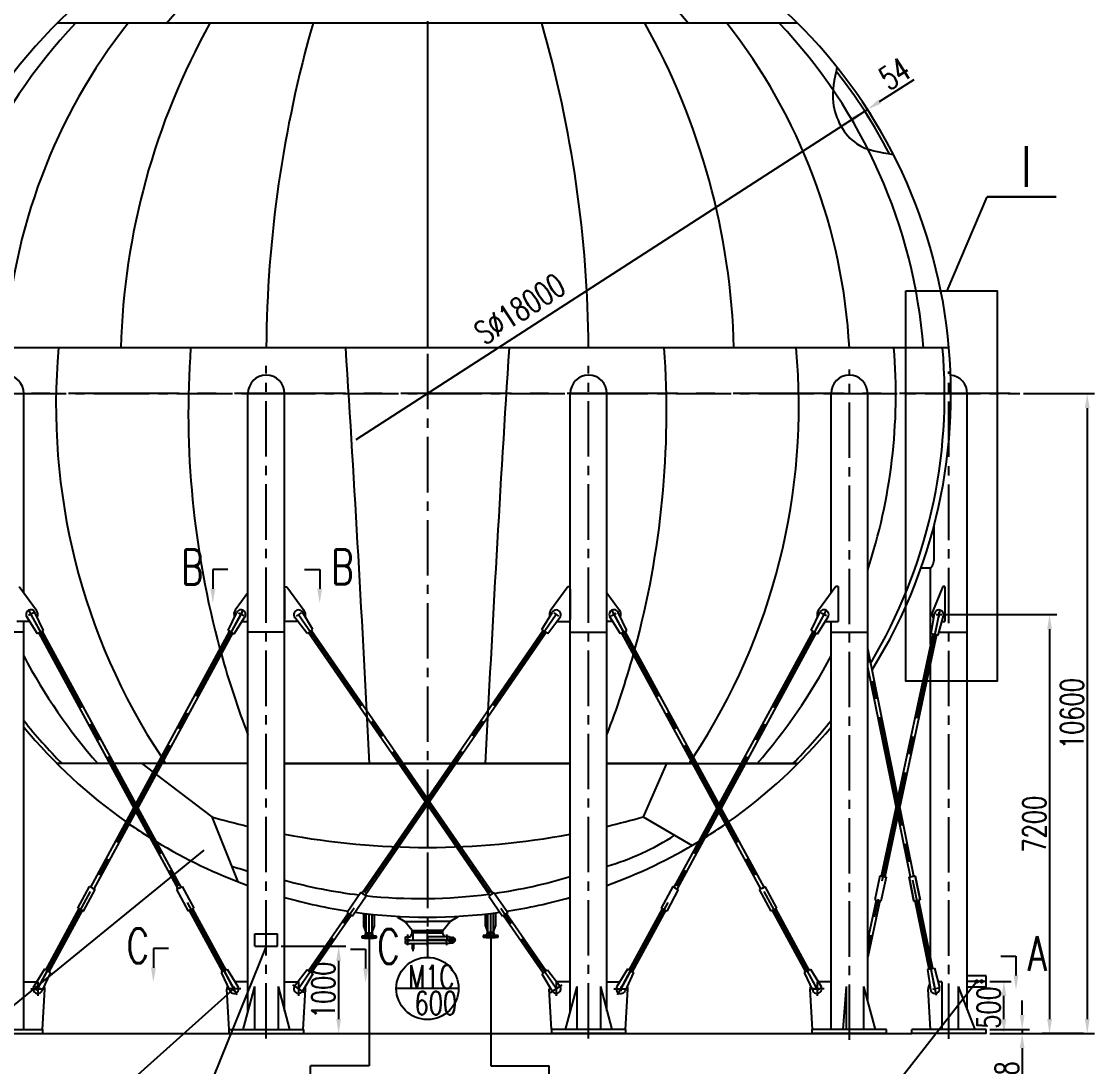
# Model space of a CAD drawing. Extents: x -26172 to 54233, y -464 to 48004.
# Drawn here: x 13413.1 to 13597.6, y 40145.3 to 40324.9 of the extents above; entities that cross this region are included whole.
import ezdxf

# ---------------------------------------------------------------- set-up
doc = ezdxf.new("R2010")
doc.units = 0
doc.linetypes.add('CENTER2', pattern=[28.575, 19.05, -3.175, 3.175, -3.175])
doc.linetypes.add('DASHED2', pattern=[9.525, 6.35, -3.175])
doc.layers.get('0').update_dxf_attribs({"linetype": 'CONTINUOUS'})
doc.layers.get('DEFPOINTS').update_dxf_attribs({"linetype": 'CONTINUOUS'})
for name, color, linetype in [('图层1', 7, 'CONTINUOUS'), ('图层2', 1, 'CONTINUOUS'), ('图层3', 2, 'CENTER2'), ('图层4', 30, 'DASHED2')]:
    doc.layers.add(name, color=color, linetype=linetype)
doc.styles.add('文字', font='txt.shx', dxfattribs={"width": 0.71, "bigfont": 'hzfs.shx'})
doc.dimstyles.get("Standard").update_dxf_attribs({"dimtxt": 0.18, "dimasz": 0.18, "dimexe": 0.18, "dimexo": 0.0625, "dimgap": 0.09, "dimtad": 0, "dimtih": 1, "dimtoh": 1, "dimdec": 4, "dimzin": 0, "dimtxsty": 'STANDARD', "dimcen": 0.09, "dimazin": 3, "dimtfac": 1, "dimtdec": 4, "dimtofl": 0, "dimtmove": 0, "dimatfit": 3, "dimtolj": 1, "dimtzin": 0})

# ---------------------------------------------------------------- blocks, each defined once
blk = doc.blocks.new('*D3')
at = {"color": 1, "linetype": 'BYBLOCK'}
for p, q in [((42024.07, 40317.26), (42030, 40321.09)), ((42021.51, 40315.61), (42021.97, 40315.91)), ((42021.85, 40315.09), (42022.19, 40314.56)), ((42022.31, 40315.38), (42022.65, 40314.86)), ((42019.41, 40314.26), (42017.31, 40312.9))]:
    blk.add_line(p, q, dxfattribs=at)
for points in [[(42023.84, 40317.61), (42024.29, 40316.91), (42021.97, 40315.91)], [(42019.19, 40314.61), (42019.64, 40313.91), (42021.51, 40315.61)]]:
    blk.add_solid(points, dxfattribs=at)
at = {"layer": 'DEFPOINTS', "color": 0, "linetype": 'BYBLOCK'}
for p in [(42021.51, 40315.61), (42021.97, 40315.91), (42021.97, 40315.91)]:
    blk.add_point(p, dxfattribs=at)
at = {"color": 1, "linetype": 'BYBLOCK', "insert": (42026.66, 40322.06), "char_height": 4, "attachment_point": 5, "rotation": 32.8312, "style": '文字'}
blk.add_mtext('\\A1;54', dxfattribs=at)
blk = doc.blocks.new('*D4')
at = {"color": 1, "linetype": 'BYBLOCK'}
for p, q in [((53948.51, 40260.96), (53960.7, 40260.96)), ((53959.45, 40258.46), (53959.45, 40153.46)), ((53942.7, 40150.96), (53960.7, 40150.96))]:
    blk.add_line(p, q, dxfattribs=at)
for points in [[(53959.03, 40258.46), (53959.86, 40258.46), (53959.45, 40260.96)], [(53959.03, 40153.46), (53959.86, 40153.46), (53959.45, 40150.96)]]:
    blk.add_solid(points, dxfattribs=at)
at = {"layer": 'DEFPOINTS', "color": 0, "linetype": 'BYBLOCK'}
for p in [(53947.88, 40260.96), (53942.08, 40150.96), (53959.45, 40150.96)]:
    blk.add_point(p, dxfattribs=at)
at = {"color": 1, "linetype": 'BYBLOCK', "insert": (53956.82, 40205.96), "char_height": 4, "attachment_point": 5, "rotation": 90, "style": '文字'}
blk.add_mtext('\\A1;10600', dxfattribs=at)
blk = doc.blocks.new('*D5')
at = {"color": 1, "linetype": 'BYBLOCK'}
for p, q in [((42034.9, 40229.11), (42054.54, 40229.11)), ((42053.29, 40226.61), (42053.29, 40159.61)), ((42059.15, 40157.11), (42052.04, 40157.11))]:
    blk.add_line(p, q, dxfattribs=at)
for points in [[(42052.88, 40226.61), (42053.71, 40226.61), (42053.29, 40229.11)], [(42052.88, 40159.61), (42053.71, 40159.61), (42053.29, 40157.11)]]:
    blk.add_solid(points, dxfattribs=at)
at = {"layer": 'DEFPOINTS', "color": 0, "linetype": 'BYBLOCK'}
for p in [(42034.28, 40229.11), (42053.29, 40157.11), (42059.77, 40157.11)]:
    blk.add_point(p, dxfattribs=at)
at = {"color": 1, "linetype": 'BYBLOCK', "insert": (42050.67, 40193.11), "char_height": 4, "attachment_point": 5, "rotation": 90, "style": '文字'}
blk.add_mtext('\\A1;7200', dxfattribs=at)
blk = doc.blocks.new('*D6')
at = {"color": 1, "linetype": 'BYBLOCK'}
for p, q in [((42033.1, 40154.16), (42033.1, 40156.66)), ((42027.54, 40151.66), (42034.35, 40151.66)), ((42027.54, 40150.96), (42034.35, 40150.96)), ((42033.1, 40151.66), (42033.1, 40150.96)), ((42033.1, 40148.46), (42033.1, 40141.58))]:
    blk.add_line(p, q, dxfattribs=at)
for points in [[(42032.68, 40154.16), (42033.51, 40154.16), (42033.1, 40151.66)], [(42032.68, 40148.46), (42033.51, 40148.46), (42033.1, 40150.96)]]:
    blk.add_solid(points, dxfattribs=at)
at = {"layer": 'DEFPOINTS', "color": 0, "linetype": 'BYBLOCK'}
for p in [(42026.92, 40151.66), (42026.92, 40150.96), (42033.1, 40150.96)]:
    blk.add_point(p, dxfattribs=at)
at = {"color": 1, "linetype": 'BYBLOCK', "insert": (42030.47, 40143.77), "char_height": 4, "attachment_point": 5, "rotation": 90, "style": '文字'}
blk.add_mtext('\\A1;68', dxfattribs=at)
blk = doc.blocks.new('*D37')
at = {"color": 1, "linetype": 'BYBLOCK'}
for p, q in [((42027.54, 40159.93), (42031.21, 40159.93)), ((42029.96, 40153.46), (42029.96, 40157.43)), ((42027.54, 40150.96), (42031.21, 40150.96))]:
    blk.add_line(p, q, dxfattribs=at)
for points in [[(42029.55, 40157.43), (42030.38, 40157.43), (42029.96, 40159.93)], [(42029.55, 40153.46), (42030.38, 40153.46), (42029.96, 40150.96)]]:
    blk.add_solid(points, dxfattribs=at)
at = {"layer": 'DEFPOINTS', "color": 0, "linetype": 'BYBLOCK'}
for p in [(42026.92, 40159.93), (42029.96, 40159.93), (42026.92, 40150.96)]:
    blk.add_point(p, dxfattribs=at)
at = {"color": 1, "linetype": 'BYBLOCK', "insert": (42027.34, 40155.44), "char_height": 4, "attachment_point": 5, "rotation": 90, "style": '文字'}
blk.add_mtext('\\A1;500', dxfattribs=at)
blk = doc.blocks.new('*D38')
at = {"color": 1, "linetype": 'BYBLOCK'}
for p, q in [((53820.89, 40165.96), (53832.01, 40165.96)), ((53830.76, 40163.46), (53830.76, 40153.46)), ((53825.34, 40150.96), (53832.01, 40150.96))]:
    blk.add_line(p, q, dxfattribs=at)
for points in [[(53830.34, 40163.46), (53831.17, 40163.46), (53830.76, 40165.96)], [(53830.34, 40153.46), (53831.17, 40153.46), (53830.76, 40150.96)]]:
    blk.add_solid(points, dxfattribs=at)
at = {"layer": 'DEFPOINTS', "color": 0, "linetype": 'BYBLOCK'}
for p in [(53820.27, 40165.96), (53824.71, 40150.96), (53830.76, 40150.96)]:
    blk.add_point(p, dxfattribs=at)
at = {"color": 1, "linetype": 'BYBLOCK', "insert": (53828.13, 40158.46), "char_height": 4, "attachment_point": 5, "rotation": 90, "style": '文字'}
blk.add_mtext('\\A1;1000', dxfattribs=at)

msp = doc.modelspace()

# ---------------------------------------------------------------- linework, layer by layer
at = {"color": 1, "linetype": 'BYBLOCK'}
for p, q in [((13470.658, 40253.066), (13558.061, 40309.461)), ((13445.999, 40230.734), (13445.999, 40227.398)), ((13464.369, 40230.734), (13464.369, 40227.398)), ((13435.782, 40165.601), (13435.782, 40162.265)), ((13472.272, 40165.495), (13472.272, 40162.159)), ((13584.067, 40164.287), (13584.067, 40160.95))]:
    msp.add_line(p, q, dxfattribs=at)
for points in [[(13555.734, 40308.455), (13556.186, 40307.755), (13558.061, 40309.461)], [(13446.415, 40227.398), (13445.582, 40227.398), (13445.999, 40224.898)], [(13463.953, 40227.398), (13464.786, 40227.398), (13464.369, 40224.898)], [(13436.199, 40162.265), (13435.365, 40162.265), (13435.782, 40159.765)], [(13471.855, 40162.159), (13472.689, 40162.159), (13472.272, 40159.659)], [(13583.65, 40160.95), (13584.484, 40160.95), (13584.067, 40158.45)]]:
    msp.add_solid(points, dxfattribs=at)
at = {"layer": 'DEFPOINTS', "color": 0, "linetype": 'BYBLOCK'}
for p in [(13558.061, 40309.461), (13482.89, 40260.959), (13445.999, 40224.898), (13464.369, 40224.898), (13479.115, 40167.579), (13479.115, 40167.579), (13479.115, 40167.059), (13479.115, 40167.059), (13479.115, 40166.449), (13479.223, 40166.449), (13480.015, 40167.019), (13480.015, 40167.019), (13584.067, 40158.45)]:
    msp.add_point(p, dxfattribs=at)
at = {"layer": '图层1'}
for p, q in [((13438.007, 40324.553), (13445.823, 40333.706)), ((13527.773, 40324.553), (13519.957, 40333.706)), ((13546.529, 40324.598), (13419.25, 40324.598)), ((13482.89, 40324.598), (13482.89, 40268.803)), ((13482.89, 40324.598), (13482.89, 40268.803)), ((13572.547, 40268.803), (13393.232, 40268.803)), ((13407.205, 40260.959), (13413.505, 40260.959)), ((13413.505, 40226.697), (13413.505, 40260.959)), ((13452.034, 40154.836), (13452.034, 40260.959)), ((13452.034, 40260.959), (13458.334, 40260.959)), ((13458.334, 40154.836), (13458.334, 40260.959)), ((13507.446, 40154.836), (13507.446, 40260.959)), ((13507.446, 40260.959), (13513.746, 40260.959)), ((13513.746, 40154.836), (13513.746, 40260.959)), ((13552.274, 40226.697), (13552.274, 40260.959)), ((13552.274, 40260.959), (13558.574, 40260.959)), ((13558.574, 40156.447), (13558.574, 40260.959)), ((13572.89, 40260.959), (13575.697, 40260.959)), ((13575.697, 40155.022), (13575.697, 40260.959)), ((13569.993, 40232.249), (13569.993, 40238.307)), ((13569.993, 40232.249), (13569.993, 40238.307)), ((13448.605, 40230.734), (13445.999, 40230.734)), ((13461.763, 40230.734), (13464.369, 40230.734)), ((13569.397, 40230.959), (13567.743, 40230.959)), ((13569.397, 40230.959), (13567.743, 40230.959)), ((13569.397, 40217.815), (13569.397, 40230.959)), ((13412.705, 40227.801), (13415.676, 40223.705)), ((13452.034, 40226.696), (13449.862, 40223.703)), ((13458.334, 40221.759), (13458.334, 40227.759)), ((13458.334, 40227.759), (13458.734, 40227.759)), ((13458.334, 40227.357), (13458.334, 40222.134)), ((13458.734, 40227.759), (13461.705, 40223.663)), ((13507.046, 40227.759), (13504.074, 40223.663)), ((13507.446, 40227.759), (13507.046, 40227.759)), ((13507.446, 40221.759), (13507.446, 40227.759)), ((13507.446, 40227.357), (13507.446, 40222.134)), ((13513.746, 40226.696), (13515.917, 40223.703)), ((13553.075, 40227.801), (13550.104, 40223.705)), ((13553.475, 40227.801), (13553.075, 40227.801)), ((13553.475, 40227.801), (13553.475, 40221.801)), ((13571.505, 40227.801), (13569.736, 40223.453)), ((13571.86, 40227.801), (13571.505, 40227.801)), ((13571.86, 40227.801), (13571.505, 40227.801)), ((13571.86, 40227.801), (13571.86, 40221.801)), ((13416.908, 40220.215), (13415.428, 40223.343)), ((13448.63, 40220.214), (13450.11, 40223.34)), ((13463.207, 40220.412), (13461.416, 40223.372)), ((13502.573, 40220.412), (13504.364, 40223.372)), ((13517.15, 40220.214), (13515.669, 40223.34)), ((13548.872, 40220.215), (13550.352, 40223.343)), ((13569.507, 40219.666), (13570.034, 40223.085)), ((13570.147, 40222.959), (13570.147, 40222.959)), ((13570.681, 40219.415), (13571.596, 40222.752)), ((13414.509, 40221.801), (13412.305, 40221.801)), ((13413.505, 40151.659), (13413.505, 40221.801)), ((13415.854, 40219.641), (13414.026, 40222.578)), ((13449.683, 40219.639), (13451.512, 40222.575)), ((13451.028, 40221.798), (13452.034, 40221.798)), ((13460.734, 40221.759), (13458.334, 40221.759)), ((13462.218, 40219.733), (13460.099, 40222.468)), ((13503.562, 40219.733), (13505.681, 40222.468)), ((13505.046, 40221.759), (13507.446, 40221.759)), ((13514.751, 40221.798), (13513.746, 40221.798)), ((13516.097, 40219.639), (13514.267, 40222.575)), ((13549.926, 40219.641), (13551.754, 40222.578)), ((13551.27, 40221.801), (13553.475, 40221.801)), ((13552.274, 40151.659), (13552.274, 40221.801)), ((13571.335, 40221.801), (13571.86, 40221.801)), ((13413.505, 40219.959), (13407.205, 40219.959)), ((13416.381, 40219.928), (13415.854, 40219.641)), ((13416.094, 40219.771), (13432.406, 40189.724)), ((13416.381, 40219.928), (13416.908, 40220.215)), ((13416.655, 40220.078), (13432.77, 40190.394)), ((13425.023, 40176.125), (13448.883, 40220.075)), ((13425.586, 40175.819), (13449.444, 40219.769)), ((13449.156, 40219.926), (13448.63, 40220.214)), ((13449.156, 40219.926), (13449.683, 40219.639)), ((13458.334, 40219.959), (13452.034, 40219.959)), ((13462.712, 40220.072), (13462.218, 40219.733)), ((13462.454, 40219.895), (13482.89, 40190.252)), ((13462.712, 40220.072), (13463.207, 40220.412)), ((13462.982, 40220.257), (13482.89, 40191.379)), ((13502.798, 40220.257), (13482.89, 40191.379)), ((13503.326, 40219.895), (13482.89, 40190.252)), ((13503.067, 40220.072), (13502.573, 40220.412)), ((13503.067, 40220.072), (13503.562, 40219.733)), ((13507.446, 40219.959), (13513.746, 40219.959)), ((13516.623, 40219.926), (13516.097, 40219.639)), ((13540.194, 40175.819), (13516.335, 40219.769)), ((13516.623, 40219.926), (13517.15, 40220.214)), ((13540.757, 40176.125), (13516.897, 40220.075)), ((13549.124, 40220.078), (13533.01, 40190.394)), ((13549.686, 40219.771), (13533.374, 40189.724)), ((13549.399, 40219.928), (13548.872, 40220.215)), ((13549.399, 40219.928), (13549.926, 40219.641)), ((13552.274, 40219.959), (13558.574, 40219.959)), ((13569.781, 40219.607), (13563.78, 40191.554)), ((13570.406, 40219.471), (13564.099, 40189.986)), ((13570.094, 40219.541), (13569.507, 40219.666)), ((13570.093, 40219.538), (13570.68, 40219.413)), ((13570.83, 40219.959), (13575.697, 40219.959)), ((13566.533, 40178.027), (13558.574, 40217.137)), ((13565.906, 40177.899), (13558.574, 40213.927)), ((13569.397, 40163.949), (13569.397, 40214.755)), ((13428.258, 40197.364), (13419.206, 40197.364)), ((13436.553, 40197.364), (13428.986, 40197.364)), ((13433.786, 40197.364), (13435.745, 40195.874)), ((13452.034, 40197.364), (13437.281, 40197.364)), ((13507.446, 40197.364), (13458.334, 40197.364)), ((13458.334, 40197.364), (13507.446, 40197.364)), ((13513.746, 40197.364), (13528.498, 40197.364)), ((13528.498, 40197.364), (13513.746, 40197.364)), ((13523.969, 40197.364), (13519.957, 40188.211)), ((13529.226, 40197.364), (13536.793, 40197.364)), ((13537.522, 40197.364), (13546.574, 40197.364)), ((13546.574, 40197.364), (13537.522, 40197.364)), ((13436.26, 40195.482), (13445.823, 40188.211)), ((13482.89, 40191.379), (13471.652, 40175.078)), ((13482.89, 40191.379), (13494.128, 40175.078)), ((13433.134, 40189.724), (13440.521, 40176.116)), ((13482.89, 40190.252), (13472.169, 40174.701)), ((13482.89, 40190.252), (13493.61, 40174.701)), ((13532.646, 40189.724), (13525.259, 40176.116)), ((13563.445, 40189.989), (13560.886, 40178.022)), ((13432.77, 40189.053), (13439.958, 40175.811)), ((13445.823, 40188.211), (13450.304, 40177.065)), ((13519.957, 40188.211), (13528.377, 40183.299)), ((13533.01, 40189.053), (13525.821, 40175.811)), ((13563.765, 40188.421), (13561.512, 40177.888)), ((13560.661, 40178.07), (13559.782, 40173.963)), ((13560.661, 40178.07), (13561.199, 40177.955)), ((13560.661, 40178.07), (13561.736, 40177.84)), ((13561.736, 40177.84), (13560.858, 40173.732)), ((13565.68, 40177.853), (13566.758, 40178.073)), ((13566.221, 40177.963), (13565.68, 40177.853)), ((13565.68, 40177.853), (13566.518, 40173.738)), ((13566.518, 40173.738), (13565.68, 40177.853)), ((13566.758, 40178.073), (13567.596, 40173.957)), ((13567.596, 40173.957), (13566.758, 40178.073)), ((13422.817, 40172.543), (13424.821, 40176.234)), ((13423.784, 40172.018), (13425.788, 40175.709)), ((13425.302, 40175.973), (13424.821, 40176.234)), ((13425.302, 40175.973), (13425.788, 40175.709)), ((13440.236, 40175.962), (13439.756, 40175.701)), ((13439.756, 40175.701), (13441.76, 40172.01)), ((13440.236, 40175.962), (13440.723, 40176.226)), ((13440.723, 40176.226), (13442.727, 40172.535)), ((13471.466, 40175.213), (13469.079, 40171.757)), ((13471.466, 40175.213), (13472.355, 40174.566)), ((13471.927, 40174.895), (13471.466, 40175.213)), ((13494.314, 40175.213), (13493.424, 40174.566)), ((13493.853, 40174.895), (13494.314, 40175.213)), ((13494.314, 40175.213), (13496.698, 40171.755)), ((13525.057, 40176.226), (13523.053, 40172.535)), ((13526.023, 40175.701), (13524.02, 40172.01)), ((13525.544, 40175.962), (13525.057, 40176.226)), ((13525.544, 40175.962), (13526.023, 40175.701)), ((13540.478, 40175.973), (13539.992, 40175.709)), ((13541.996, 40172.018), (13539.992, 40175.709)), ((13540.478, 40175.973), (13540.959, 40176.234)), ((13542.963, 40172.543), (13540.959, 40176.234)), ((13472.355, 40174.566), (13469.987, 40171.131)), ((13493.424, 40174.566), (13495.792, 40171.131)), ((13560.007, 40173.914), (13558.574, 40167.215)), ((13560.633, 40173.781), (13558.574, 40164.156)), ((13559.782, 40173.963), (13560.32, 40173.848)), ((13559.782, 40173.963), (13560.858, 40173.732)), ((13566.518, 40173.738), (13567.596, 40173.957)), ((13567.058, 40173.848), (13566.518, 40173.738)), ((13569.136, 40162.024), (13566.743, 40173.784)), ((13567.058, 40173.848), (13567.058, 40173.848)), ((13569.763, 40162.152), (13567.37, 40173.911)), ((13417.294, 40161.887), (13423.019, 40172.433)), ((13417.856, 40161.582), (13423.582, 40172.128)), ((13423.298, 40172.282), (13422.817, 40172.543)), ((13423.298, 40172.282), (13423.784, 40172.018)), ((13442.24, 40172.271), (13441.76, 40172.01)), ((13441.962, 40172.12), (13447.687, 40161.574)), ((13442.24, 40172.271), (13442.727, 40172.535)), ((13442.525, 40172.425), (13448.25, 40161.879)), ((13469.271, 40171.625), (13462.46, 40161.745)), ((13469.798, 40171.262), (13462.987, 40161.381)), ((13469.082, 40171.755), (13469.987, 40171.131)), ((13469.541, 40171.439), (13469.082, 40171.755)), ((13471.955, 40169.399), (13471.955, 40171.625)), ((13471.955, 40171.625), (13471.955, 40169.399)), ((13472.367, 40168.259), (13472.367, 40171.576)), ((13473.367, 40168.259), (13473.367, 40171.464)), ((13473.779, 40169.399), (13473.779, 40171.421)), ((13477.725, 40170.959), (13477.641, 40171.112)), ((13477.725, 40170.959), (13479.002, 40170.221)), ((13488.055, 40170.959), (13486.778, 40170.221)), ((13488.055, 40170.959), (13488.138, 40171.112)), ((13492.852, 40169.519), (13492.852, 40171.512)), ((13492.852, 40171.512), (13492.852, 40169.519)), ((13493.264, 40168.379), (13493.264, 40171.558)), ((13494.264, 40168.379), (13494.264, 40171.68)), ((13494.676, 40169.519), (13494.676, 40171.734)), ((13496.698, 40171.755), (13495.792, 40171.131)), ((13496.698, 40171.755), (13495.792, 40171.131)), ((13495.982, 40171.262), (13502.793, 40161.381)), ((13496.239, 40171.439), (13496.698, 40171.755)), ((13496.239, 40171.439), (13496.698, 40171.755)), ((13496.508, 40171.625), (13503.32, 40161.745)), ((13523.255, 40172.425), (13517.53, 40161.879)), ((13523.817, 40172.12), (13518.092, 40161.574)), ((13523.539, 40172.271), (13523.053, 40172.535)), ((13523.539, 40172.271), (13524.02, 40172.01)), ((13542.481, 40172.282), (13541.996, 40172.018)), ((13547.923, 40161.582), (13542.198, 40172.128)), ((13542.481, 40172.282), (13542.963, 40172.543)), ((13548.486, 40161.887), (13542.76, 40172.433)), ((13472.297, 40168.487), (13471.955, 40169.399)), ((13473.437, 40168.487), (13473.779, 40169.399)), ((13479.002, 40170.221), (13482.89, 40170.221)), ((13480.25, 40168.682), (13479.002, 40170.221)), ((13486.778, 40170.221), (13482.89, 40170.221)), ((13485.53, 40168.682), (13486.778, 40170.221)), ((13493.194, 40168.607), (13492.852, 40169.519)), ((13494.334, 40168.607), (13494.676, 40169.519)), ((13453.229, 40165.959), (13453.229, 40168.118)), ((13453.229, 40168.118), (13457.139, 40168.118)), ((13457.139, 40165.959), (13457.139, 40168.118)), ((13471.592, 40167.719), (13471.592, 40167.399)), ((13474.142, 40167.719), (13471.592, 40167.719)), ((13471.592, 40167.399), (13474.142, 40167.399)), ((13472.077, 40167.399), (13472.077, 40167.383)), ((13472.077, 40167.383), (13473.657, 40167.383)), ((13472.137, 40167.719), (13472.297, 40168.164)), ((13472.297, 40168.259), (13472.297, 40168.487)), ((13472.297, 40168.259), (13473.437, 40168.259)), ((13472.297, 40168.259), (13473.437, 40168.259)), ((13472.297, 40168.164), (13472.297, 40168.259)), ((13472.367, 40167.9), (13472.367, 40168.259)), ((13473.367, 40168.032), (13473.367, 40168.259)), ((13473.437, 40168.259), (13473.437, 40168.487)), ((13473.437, 40168.164), (13473.437, 40168.259)), ((13473.597, 40167.719), (13473.437, 40168.164)), ((13473.657, 40167.399), (13473.657, 40167.383)), ((13474.142, 40167.399), (13474.142, 40167.719)), ((13479.115, 40167.059), (13479.115, 40167.579)), ((13479.115, 40167.579), (13479.97, 40167.579)), ((13479.591, 40167.891), (13479.489, 40167.789)), ((13479.489, 40167.891), (13479.591, 40167.789)), ((13479.54, 40167.84), (13479.54, 40167.84)), ((13479.97, 40167.579), (13480.24, 40168.209)), ((13480.24, 40168.409), (13480.24, 40168.682)), ((13480.24, 40168.409), (13480.26, 40168.409)), ((13480.24, 40168.209), (13480.24, 40168.409)), ((13480.25, 40168.682), (13482.89, 40168.682)), ((13480.26, 40168.409), (13482.89, 40168.409)), ((13480.26, 40168.409), (13480.38, 40168.34)), ((13480.38, 40168.34), (13482.89, 40168.34)), ((13480.38, 40168.34), (13480.38, 40167.049)), ((13485.53, 40168.682), (13482.89, 40168.682)), ((13485.54, 40168.409), (13482.89, 40168.409)), ((13485.54, 40168.209), (13482.89, 40168.209)), ((13485.81, 40167.579), (13482.89, 40167.579)), ((13485.54, 40168.409), (13485.52, 40168.409)), ((13485.54, 40168.409), (13485.54, 40168.682)), ((13485.54, 40168.209), (13485.54, 40168.409)), ((13485.81, 40167.579), (13485.54, 40168.209)), ((13486.665, 40167.579), (13485.81, 40167.579)), ((13486.11, 40166.969), (13486.976, 40167.442)), ((13486.291, 40167.891), (13486.189, 40167.789)), ((13486.189, 40167.891), (13486.291, 40167.789)), ((13486.24, 40167.84), (13486.24, 40167.84)), ((13486.271, 40167.059), (13486.271, 40167.579)), ((13486.271, 40167.579), (13486.521, 40167.579)), ((13486.665, 40167.578), (13486.665, 40167.579)), ((13486.665, 40167.579), (13487.255, 40167.492)), ((13487.037, 40167.342), (13487.05, 40167.354)), ((13487.166, 40167.212), (13487.037, 40167.342)), ((13487.19, 40167.214), (13487.05, 40167.354)), ((13487.19, 40167.214), (13487.33, 40167.354)), ((13487.214, 40167.212), (13487.343, 40167.342)), ((13487.33, 40167.354), (13487.343, 40167.342)), ((13492.489, 40167.839), (13492.489, 40167.519)), ((13495.039, 40167.839), (13492.489, 40167.839)), ((13492.489, 40167.519), (13495.039, 40167.519)), ((13492.974, 40167.519), (13492.974, 40167.503)), ((13492.974, 40167.503), (13494.554, 40167.503)), ((13493.034, 40167.839), (13493.194, 40168.283)), ((13493.194, 40168.379), (13493.194, 40168.607)), ((13493.194, 40168.379), (13494.334, 40168.379)), ((13493.194, 40168.379), (13494.334, 40168.379)), ((13493.194, 40168.283), (13493.194, 40168.379)), ((13493.264, 40168.019), (13493.264, 40168.379)), ((13494.264, 40168.151), (13494.264, 40168.379)), ((13494.334, 40168.379), (13494.334, 40168.607)), ((13494.334, 40168.283), (13494.334, 40168.379)), ((13494.494, 40167.839), (13494.334, 40168.283)), ((13494.554, 40167.519), (13494.554, 40167.503)), ((13495.039, 40167.519), (13495.039, 40167.839)), ((13438.389, 40165.601), (13435.782, 40165.601)), ((13453.229, 40165.959), (13457.139, 40165.959)), ((13469.665, 40165.495), (13472.272, 40165.495)), ((13479.115, 40167.059), (13479.815, 40167.059)), ((13479.115, 40166.449), (13479.115, 40166.969)), ((13479.115, 40166.969), (13479.815, 40166.969)), ((13479.115, 40166.449), (13482.89, 40166.449)), ((13479.489, 40166.35), (13479.591, 40166.247)), ((13479.591, 40166.35), (13479.489, 40166.247)), ((13479.815, 40167.009), (13479.815, 40167.059)), ((13479.815, 40167.019), (13482.89, 40167.019)), ((13479.815, 40167.009), (13482.89, 40167.009)), ((13479.815, 40167.009), (13479.815, 40166.969)), ((13480.29, 40166.449), (13480.29, 40165.609)), ((13480.38, 40167.049), (13480.38, 40167.019)), ((13480.49, 40166.449), (13480.49, 40165.609)), ((13485.965, 40167.059), (13482.89, 40167.059)), ((13482.89, 40167.019), (13485.965, 40167.019)), ((13485.965, 40167.009), (13482.89, 40167.009)), ((13485.765, 40166.969), (13482.89, 40166.969)), ((13486.665, 40166.449), (13482.89, 40166.449)), ((13486.11, 40166.969), (13485.765, 40166.969)), ((13485.965, 40167.059), (13486.271, 40167.059)), ((13485.965, 40167.009), (13485.965, 40167.059)), ((13485.965, 40167.009), (13485.965, 40166.969)), ((13486.11, 40166.969), (13486.11, 40166.449)), ((13486.11, 40166.449), (13486.36, 40166.449)), ((13486.189, 40166.35), (13486.291, 40166.247)), ((13486.291, 40166.35), (13486.189, 40166.247)), ((13486.36, 40166.449), (13487.267, 40166.608)), ((13486.665, 40166.449), (13486.665, 40166.502)), ((13581.46, 40164.287), (13584.067, 40164.287)), ((13417.047, 40162.021), (13415.225, 40159.08)), ((13417.575, 40161.735), (13417.047, 40162.021)), ((13417.575, 40161.735), (13418.102, 40161.449)), ((13447.966, 40161.725), (13447.439, 40161.439)), ((13447.966, 40161.725), (13448.494, 40162.011)), ((13448.494, 40162.011), (13450.316, 40159.071)), ((13462.229, 40161.904), (13460.103, 40159.175)), ((13462.723, 40161.564), (13462.229, 40161.904)), ((13503.057, 40161.564), (13503.551, 40161.904)), ((13503.551, 40161.904), (13505.677, 40159.175)), ((13517.286, 40162.011), (13515.463, 40159.071)), ((13517.813, 40161.725), (13517.286, 40162.011)), ((13517.813, 40161.725), (13518.341, 40161.439)), ((13548.205, 40161.735), (13547.678, 40161.449)), ((13548.205, 40161.735), (13548.732, 40162.021)), ((13548.732, 40162.021), (13550.554, 40159.08)), ((13569.45, 40162.088), (13568.862, 40161.969)), ((13568.862, 40161.969), (13569.356, 40158.544)), ((13569.45, 40162.088), (13570.038, 40162.208)), ((13570.038, 40162.208), (13570.921, 40158.863)), ((13418.102, 40161.449), (13416.629, 40158.318)), ((13447.439, 40161.439), (13448.913, 40158.309)), ((13463.217, 40161.223), (13461.418, 40158.267)), ((13462.723, 40161.564), (13463.217, 40161.223)), ((13503.057, 40161.564), (13502.563, 40161.223)), ((13502.563, 40161.223), (13504.362, 40158.267)), ((13518.341, 40161.439), (13516.867, 40158.309)), ((13547.678, 40161.449), (13549.15, 40158.318)), ((13578.947, 40160.896), (13575.697, 40160.896)), ((13578.947, 40158.959), (13578.947, 40160.896)), ((13413.505, 40159.859), (13415.905, 40159.859)), ((13416.705, 40151.659), (13417.103, 40158.59)), ((13448.834, 40151.659), (13448.436, 40158.59)), ((13452.034, 40159.859), (13449.828, 40159.859)), ((13453.161, 40159.041), (13451.182, 40151.659)), ((13453.161, 40159.041), (13453.161, 40151.659)), ((13457.207, 40159.041), (13459.186, 40151.659)), ((13457.207, 40159.041), (13457.207, 40151.659)), ((13458.334, 40159.859), (13460.734, 40159.859)), ((13461.534, 40151.659), (13461.932, 40158.59)), ((13504.246, 40151.659), (13503.847, 40158.59)), ((13507.446, 40159.859), (13505.046, 40159.859)), ((13508.573, 40159.041), (13506.594, 40151.659)), ((13508.573, 40159.041), (13508.573, 40151.659)), ((13512.618, 40159.041), (13512.618, 40151.659)), ((13512.618, 40159.041), (13514.597, 40151.659)), ((13513.746, 40159.859), (13515.952, 40159.859)), ((13516.946, 40151.659), (13517.344, 40158.59)), ((13549.074, 40151.659), (13548.676, 40158.59)), ((13552.274, 40159.859), (13549.874, 40159.859)), ((13554.858, 40159.041), (13554.296, 40151.659)), ((13554.858, 40159.041), (13554.858, 40151.659)), ((13557.879, 40159.041), (13557.879, 40151.659)), ((13557.879, 40159.041), (13559.858, 40151.659)), ((13569.347, 40151.659), (13568.949, 40158.59)), ((13569.834, 40158.595), (13569.834, 40158.595)), ((13571.347, 40159.859), (13570.658, 40159.859)), ((13571.347, 40159.859), (13571.347, 40151.659)), ((13574.116, 40159.041), (13577.02, 40151.659)), ((13574.116, 40159.041), (13574.116, 40151.659)), ((13578.947, 40158.959), (13575.697, 40158.959)), ((13403.955, 40151.659), (13416.755, 40151.659)), ((13403.955, 40150.959), (13416.755, 40150.959)), ((13416.755, 40150.959), (13416.755, 40151.659)), ((13448.784, 40151.659), (13461.584, 40151.659)), ((13448.784, 40150.959), (13448.784, 40151.659)), ((13448.784, 40150.959), (13461.584, 40150.959)), ((13461.584, 40151.659), (13461.584, 40150.959)), ((13516.996, 40151.659), (13504.196, 40151.659)), ((13504.196, 40151.659), (13504.196, 40150.959)), ((13516.996, 40150.959), (13504.196, 40150.959)), ((13516.996, 40150.959), (13516.996, 40151.659)), ((13561.824, 40151.659), (13549.024, 40151.659)), ((13549.024, 40150.959), (13549.024, 40151.659)), ((13561.824, 40150.959), (13549.024, 40150.959)), ((13561.824, 40150.959), (13561.824, 40151.659)), ((13578.947, 40151.659), (13566.147, 40151.659)), ((13566.147, 40150.959), (13566.147, 40151.659)), ((13578.947, 40150.959), (13566.147, 40150.959)), ((13578.947, 40150.959), (13578.947, 40151.659))]:
    msp.add_line(p, q, dxfattribs=at)
for centre, radius in [((13487.19, 40167.049), 0.25), ((13480.39, 40165.609), 0.1), ((13487.19, 40167.049), 0.165), ((13487.19, 40167.049), 0.137), ((13487.19, 40166.844), 0.0398), ((13487.19, 40166.844), 0.0232)]:
    msp.add_circle(centre, radius, dxfattribs=at)
for centre, radius, start, end in [((13482.89, 40260.959), 90, 328.13415, 211.86585), ((13488.698, 40261.745), 91.35, 136.52472, 175.56922), ((13508.943, 40263.428), 98.734, 141.7172, 176.87976), ((13551.32, 40265.546), 121.173, 150.8344, 178.46002), ((13663.174, 40267.259), 207.996, 163.99789, 179.57491), ((13302.606, 40267.259), 207.996, 0.42509, 16.00211), ((13414.46, 40265.546), 121.173, 1.53998, 29.1656), ((13456.837, 40263.428), 98.734, 3.12024, 38.2828), ((13477.082, 40261.745), 91.35, 4.43078, 43.47528), ((13482.89, 40260.959), 89.46, 27.41133, 38.25104), ((13528.604, 40258.854), 109.565, 174.7901, 213.4299), ((13596.646, 40257.686), 154.859, 175.88344, 195.22558), ((8190.96, 39931.752), 5288.655, 2.878776, 3.65399), ((18774.819, 39931.752), 5288.655, 176.34601, 177.121224), ((13369.134, 40257.686), 154.859, 344.77442, 4.11656), ((13437.175, 40258.854), 109.565, 326.5701, 5.2099), ((13467.148, 40260.802), 96.265, 341.75588, 4.76705), ((13481.81, 40260.743), 89.995, 329.16818, 5.13806), ((13410.355, 40260.959), 3.15, 0, 180), ((13455.184, 40260.959), 3.15, 0, 180), ((13510.596, 40260.959), 3.15, 0, 180), ((13555.424, 40260.959), 3.15, 0, 180), ((13572.547, 40260.959), 3.15, 0, 84.75793), ((13567.623, 40232.56), 2.39, 317.93544, 7.47472), ((13567.623, 40232.56), 2.39, 317.93544, 7.47472), ((13414.705, 40223.001), 0.8, 25.32247, 211.90659), ((13414.705, 40223.001), 1.2, 337.13278, 35.96223), ((13450.833, 40222.998), 1.2, 144.03777, 202.84863), ((13450.833, 40222.998), 0.8, 328.07482, 154.65895), ((13460.731, 40222.958), 0.8, 31.17944, 217.76357), ((13460.734, 40222.959), 1.2, 342.80902, 35.96223), ((13505.046, 40222.959), 1.2, 144.03777, 197.19098), ((13505.048, 40222.958), 0.8, 322.23643, 148.82056), ((13514.946, 40222.998), 0.8, 25.34105, 211.92518), ((13514.946, 40222.998), 1.2, 337.15137, 35.96223), ((13551.075, 40223.001), 1.2, 144.03777, 202.86722), ((13551.075, 40223.001), 0.8, 328.09341, 154.67753), ((13570.848, 40223.001), 1.2, 157.86536, 218.34171), ((13570.825, 40222.963), 0.8, 344.65895, 171.24308), ((13498.631, 40260.802), 96.265, 207.83609, 221.22375), ((13596.646, 40257.686), 154.859, 195.56711, 200.96053), ((13369.134, 40257.686), 154.859, 339.03947, 344.43289), ((13467.148, 40260.802), 96.265, 318.77625, 332.16391), ((13481.81, 40260.743), 89.995, 328.5375, 328.5666), ((13481.81, 40260.743), 89.995, 328.5375, 328.5666), ((13482.89, 40260.959), 90, 327.23935, 327.54401), ((13482.89, 40260.959), 90, 327.23935, 327.54401), ((13483.969, 40260.743), 89.995, 218.46596, 224.76949), ((13481.81, 40260.743), 89.995, 315.23051, 321.53404), ((13482.89, 40260.959), 90, 219.56177, 234.87982), ((13482.89, 40260.959), 90, 305.12018, 320.43823), ((13528.604, 40258.854), 109.565, 213.80855, 214.14025), ((13437.175, 40258.854), 109.565, 325.85975, 326.19145), ((13437.175, 40258.854), 109.565, 325.85975, 326.19145), ((13482.89, 40316.14), 133.191, 253.84134, 256.60491), ((13482.89, 40316.14), 133.191, 283.39509, 286.15866), ((13482.89, 40316.14), 133.191, 283.39509, 286.15866), ((13482.89, 40260.959), 90, 235.28983, 237.96754), ((13482.89, 40260.959), 90, 302.03246, 304.71017), ((13482.89, 40260.959), 90, 302.03246, 304.71017), ((13482.89, 40260.959), 90, 238.78539, 249.94994), ((13482.89, 40316.14), 133.191, 259.37594, 280.62406), ((13500.959, 40223.003), 45.141, 286.45404, 302.76248), ((13482.89, 40260.959), 90, 290.05006, 301.21461), ((13482.89, 40260.959), 90, 290.05006, 301.21461), ((13481.525, 40282.709), 107.92, 252.58763, 254.14106), ((13481.782, 40262.959), 88.801, 254.68952, 263.14045), ((13481.782, 40262.959), 88.801, 278.18111, 286.79822), ((13481.782, 40262.959), 88.801, 263.80777, 277.55268), ((13481.782, 40262.959), 88.801, 277.91551, 277.92815), ((13482.89, 40260.959), 90, 254.1666, 261.28251), ((13482.89, 40260.959), 90, 278.71749, 285.8334), ((13482.89, 40260.959), 90, 278.71749, 285.8334), ((13482.89, 40260.959), 90, 262.06336, 277.93664), ((13487.19, 40167.049), 0.448, 279.95375, 90), ((13415.905, 40158.659), 0.8, 148.21997, 334.8041), ((13415.905, 40158.659), 1.2, 356.71338, 22.99379), ((13449.634, 40158.659), 1.2, 157.1354, 183.28662), ((13449.636, 40158.649), 0.8, 205.20902, 31.79315), ((13460.734, 40158.683), 0.8, 142.08578, 328.6699), ((13460.734, 40158.659), 1.2, 356.71338, 17.67476), ((13505.046, 40158.659), 1.2, 162.32524, 183.28662), ((13505.045, 40158.683), 0.8, 211.3301, 37.91422), ((13516.143, 40158.649), 0.8, 148.20685, 334.79098), ((13516.146, 40158.659), 1.2, 356.71338, 22.8646), ((13549.874, 40158.659), 1.2, 157.00621, 183.28662), ((13549.874, 40158.659), 0.8, 205.1959, 31.78003), ((13570.147, 40158.659), 1.2, 140.01606, 183.28662), ((13570.147, 40158.659), 0.8, 188.20575, 14.78988)]:
    msp.add_arc(centre, radius, start, end, dxfattribs=at)
at = {"layer": '图层2'}
for p, q in [((13572.21, 40278.628), (13579.117, 40294.753)), ((13579.117, 40294.753), (13590.982, 40294.753)), ((13590.982, 40294.753), (13579.117, 40294.753)), ((13444.434, 40182.477), (13375.81, 40126.54)), ((13472.867, 40167.383), (13472.867, 40145.408)), ((13493.764, 40167.503), (13493.764, 40162.863)), ((13493.764, 40167.383), (13493.764, 40145.408)), ((13455.184, 40165.959), (13439.119, 40126.468)), ((13577.322, 40159.927), (13551.129, 40126.468)), ((13449.631, 40158.659), (13413.697, 40126.54)), ((13488.238, 40158.716), (13477.542, 40158.716)), ((13399.632, 40150.959), (13566.147, 40150.959)), ((13472.867, 40145.408), (13462.805, 40145.408)), ((13462.805, 40141.884), (13462.805, 40145.408)), ((13493.764, 40145.408), (13503.826, 40145.408)), ((13503.826, 40141.884), (13503.826, 40145.408))]:
    msp.add_line(p, q, dxfattribs=at)
msp.add_lwpolyline([(13565.105, 40278.628), (13580.819, 40278.628), (13580.819, 40211.498), (13565.105, 40211.498)], close=True, dxfattribs=at)
msp.add_circle((13482.89, 40158.716), 5.348, dxfattribs=at)
for points in [[(13553.292, 40317.025), (13552.642, 40310.969), (13556.692, 40303.886), (13562.962, 40302.048)], [(13472.217, 40167.942), (13472.496, 40167.894), (13472.971, 40168.131), (13473.517, 40167.942)], [(13493.114, 40168.061), (13493.393, 40168.013), (13493.868, 40168.25), (13494.414, 40168.061)]]:
    msp.add_spline(points, degree=3, dxfattribs=at)
at = {"layer": '图层3', "ltscale": 0.5}
for p, q in [((13482.89, 40353.508), (13482.89, 40164.098)), ((13455.184, 40150.099), (13455.184, 40265.729)), ((13510.596, 40150.099), (13510.596, 40265.729)), ((13555.424, 40149.883), (13555.424, 40265.069)), ((13572.547, 40150.051), (13572.547, 40264.74)), ((13382.691, 40260.959), (13584.753, 40260.959)), ((13482.89, 40166.025), (13482.89, 40168.409)), ((13487.19, 40166.387), (13487.19, 40167.572)), ((13486.552, 40167.049), (13487.799, 40167.049))]:
    msp.add_line(p, q, dxfattribs=at)
at = {"layer": '图层3'}
for p, q in [((13583.089, 40260.959), (13381.026, 40260.959)), ((13415.174, 40223.257), (13414.3, 40222.78)), ((13414.323, 40223.704), (13449.634, 40158.659)), ((13414.505, 40223.367), (13416.759, 40219.235)), ((13415.505, 40223.001), (13415.503, 40223.001)), ((13415.905, 40158.659), (13451.215, 40223.701)), ((13451.034, 40223.364), (13448.72, 40219.127)), ((13451.303, 40222.742), (13450.429, 40223.219)), ((13451.633, 40222.998), (13451.632, 40222.998)), ((13461.172, 40223.261), (13460.351, 40222.697)), ((13460.731, 40222.958), (13482.89, 40190.816)), ((13461.534, 40222.959), (13461.533, 40222.959)), ((13505.048, 40222.958), (13482.89, 40190.816)), ((13504.246, 40222.959), (13504.247, 40222.959)), ((13504.607, 40223.261), (13505.429, 40222.697)), ((13514.146, 40222.998), (13514.147, 40222.998)), ((13514.477, 40222.742), (13515.351, 40223.219)), ((13549.874, 40158.659), (13514.564, 40223.701)), ((13514.746, 40223.364), (13517.06, 40219.127)), ((13551.457, 40223.704), (13516.146, 40158.659)), ((13551.275, 40223.367), (13549.021, 40219.235)), ((13550.275, 40223.001), (13550.276, 40223.001)), ((13550.605, 40223.257), (13551.48, 40222.78)), ((13570.993, 40223.746), (13558.574, 40165.685)), ((13570.825, 40222.963), (13569.917, 40218.709)), ((13570.062, 40222.959), (13570.063, 40222.959)), ((13570.327, 40222.959), (13571.323, 40222.959)), ((13570.825, 40223.381), (13570.825, 40222.536)), ((13569.397, 40219.959), (13569.552, 40219.959)), ((13570.147, 40158.659), (13558.574, 40215.532)), ((13482.89, 40190.816), (13463.274, 40162.362)), ((13482.89, 40190.816), (13502.505, 40162.362)), ((13472.867, 40168.259), (13472.867, 40171.518)), ((13493.764, 40168.379), (13493.764, 40171.618)), ((13472.867, 40167.399), (13472.867, 40168.259)), ((13479.54, 40166.153), (13479.54, 40167.972)), ((13482.89, 40168.409), (13482.89, 40168.925)), ((13486.24, 40167.579), (13486.24, 40167.972)), ((13493.764, 40167.519), (13493.764, 40168.379)), ((13480.654, 40165.609), (13480.177, 40165.609)), ((13480.39, 40166.449), (13480.39, 40165.144)), ((13486.24, 40166.153), (13486.24, 40166.449)), ((13415.706, 40158.292), (13418.009, 40162.535)), ((13449.636, 40158.649), (13447.503, 40162.578)), ((13460.734, 40158.683), (13463.274, 40162.362)), ((13505.045, 40158.683), (13502.505, 40162.362)), ((13516.143, 40158.649), (13518.276, 40162.578)), ((13550.073, 40158.292), (13547.771, 40162.535)), ((13570.231, 40158.249), (13569.292, 40162.862)), ((13578.947, 40159.927), (13575.697, 40159.927)), ((13414.705, 40158.659), (13417.105, 40158.659)), ((13416.44, 40158.659), (13415.444, 40158.659)), ((13415.905, 40159.859), (13415.905, 40157.459)), ((13415.905, 40158.659), (13415.905, 40158.08)), ((13416.705, 40158.659), (13416.704, 40158.659)), ((13450.834, 40158.659), (13448.434, 40158.659)), ((13450.209, 40157.595), (13449.064, 40159.704)), ((13450.169, 40158.659), (13449.173, 40158.659)), ((13449.634, 40159.076), (13449.634, 40158.231)), ((13450.434, 40158.659), (13450.433, 40158.659)), ((13461.722, 40158.002), (13459.747, 40159.365)), ((13460.289, 40158.981), (13461.118, 40158.427)), ((13460.734, 40159.859), (13460.734, 40157.459)), ((13460.734, 40159.076), (13460.734, 40158.231)), ((13461.534, 40158.659), (13461.533, 40158.659)), ((13504.058, 40158.002), (13506.033, 40159.365)), ((13504.246, 40158.659), (13504.247, 40158.659)), ((13505.49, 40158.981), (13504.662, 40158.427)), ((13505.046, 40159.859), (13505.046, 40157.459)), ((13505.046, 40159.076), (13505.046, 40158.231)), ((13514.946, 40158.659), (13517.346, 40158.659)), ((13515.346, 40158.659), (13515.347, 40158.659)), ((13515.571, 40157.595), (13516.716, 40159.704)), ((13515.61, 40158.659), (13516.607, 40158.659)), ((13516.146, 40159.076), (13516.146, 40158.231)), ((13551.074, 40158.659), (13548.674, 40158.659)), ((13549.074, 40158.659), (13549.076, 40158.659)), ((13549.339, 40158.659), (13550.336, 40158.659)), ((13549.874, 40159.859), (13549.874, 40157.459)), ((13549.874, 40158.659), (13549.874, 40158.08)), ((13569.347, 40158.659), (13569.349, 40158.659)), ((13570.672, 40158.765), (13569.695, 40158.567)), ((13570.387, 40157.483), (13569.908, 40159.834))]:
    msp.add_line(p, q, dxfattribs=at)
for centre in [(13577.322, 40159.927), (13578.16, 40159.927)]:
    msp.add_circle(centre, 0.231, dxfattribs=at)
at = {"layer": '图层4'}
msp.add_line((13482.89, 40188.211), (13482.89, 40182.949), dxfattribs=at)
at = {"layer": '图层4', "ltscale": 0.2}
msp.add_line((13486.271, 40167.059), (13486.967, 40166.661), dxfattribs=at)
msp.add_circle((13487.19, 40167.049), 0.448, dxfattribs=at)

# ---------------------------------------------------------------- texts
at = {"color": 1, "linetype": 'BYBLOCK', "insert": (13498.783, 40275.505), "char_height": 4, "attachment_point": 5, "rotation": 33, "style": '文字'}
msp.add_mtext('S%%c18000', dxfattribs=at)
at = {"color": 1, "linetype": 'BYBLOCK', "char_height": 6, "attachment_point": 1, "style": '文字'}
for s, insert, width in [('B', (13440.558, 40234.13), 3.6934), ('B', (13466.386, 40234.172), 3.6934), ('C', (13431.195, 40169.039), 3.6934), ('C', (13474.288, 40168.933), 3.6934), ('A', (13586.083, 40167.725), 3.69345)]:
    msp.add_mtext(s, dxfattribs=dict(at, insert=insert, width=width))
at = {"layer": '图层2', "attachment_point": 1, "style": '文字'}
for s, insert, char_height, width in [('Ⅰ', (13583.001, 40303.682), 8, 7.981), ('M1C', (13479.583, 40162.712), 4, 8.6548), ('600', (13480.687, 40158.203), 4, 4.0783)]:
    msp.add_mtext(s, dxfattribs=dict(at, insert=insert, char_height=char_height, width=width))

# ---------------------------------------------------------------- dimensions: what is measured, and where the dimension line sits
at = {"layer": '图层1'}
dim = msp.add_linear_dim(base=(13467.63, 40150.959), p1=(13457.139, 40165.959), p2=(13461.584, 40150.959), angle=90, text='1000', dimstyle='STANDARD', override={"dimtxt": 4, "dimasz": 2.5, "dimexe": 1.25, "dimexo": 0.625, "dimgap": 0.625, "dimtad": 1, "dimtih": 0, "dimtoh": 0, "dimdec": 0, "dimzin": 8, "dimtxsty": '文字', "dimcen": 2.5, "dimclrd": 1, "dimclre": 1, "dimclrt": 1, "dimtdec": 0, "dimtofl": 1}, dxfattribs=at)
dim.commit()
dim.dimension.update_dxf_attribs({"geometry": '*D38', "text_midpoint": (13465.005, 40158.459), "insert": (-40363.128, 0)})
at = {"layer": '图层2'}
dim = msp.add_aligned_dim(p1=(13558.061, 40309.461), p2=(13558.514, 40309.753), distance=0, dimstyle='STANDARD', override={"dimtxt": 4, "dimasz": 2.5, "dimexe": 1.25, "dimexo": 0.625, "dimgap": 0.625, "dimtad": 1, "dimtih": 0, "dimtoh": 0, "dimdec": 0, "dimlfac": 100, "dimzin": 8, "dimtxsty": '文字', "dimcen": 2.5, "dimclrd": 1, "dimclre": 1, "dimclrt": 1, "dimtdec": 0, "dimtofl": 1}, dxfattribs=at)
dim.commit()
dim.dimension.update_dxf_attribs({"geometry": '*D3', "text_midpoint": (13563.21, 40315.907), "insert": (-28463.453, -6.153)})
for base, p1, p2, text, override, picture, middle, set_off in [((13596.32, 40150.959), (13584.753, 40260.959), (13578.947, 40150.959), '10600', {"dimtxt": 4, "dimasz": 2.5, "dimexe": 1.25, "dimexo": 0.625, "dimgap": 0.625, "dimtad": 1, "dimtih": 0, "dimtoh": 0, "dimdec": 0, "dimlfac": 100, "dimzin": 8, "dimtxsty": '文字', "dimcen": 2.5, "dimclrd": 1, "dimclre": 1, "dimclrt": 1, "dimtdec": 0, "dimtofl": 1}, '*D4', (13593.695, 40205.959), (-40363.128, 0)), ((13581.993, 40159.927), (13578.947, 40150.959), (13578.947, 40159.927), '500', {"dimtxt": 4, "dimasz": 2.5, "dimexe": 1.25, "dimexo": 0.625, "dimgap": 0.625, "dimtad": 1, "dimtih": 0, "dimtoh": 0, "dimdec": 0, "dimzin": 8, "dimtxsty": '文字', "dimcen": 2.5, "dimclrd": 1, "dimclre": 1, "dimclrt": 1, "dimtdec": 0, "dimtofl": 1}, '*D37', (13579.368, 40155.443), (-28447.972, 0)), ((13585.124, 40150.959), (13578.947, 40151.659), (13578.947, 40150.959), '68', {"dimtxt": 4, "dimasz": 2.5, "dimexe": 1.25, "dimexo": 0.625, "dimgap": 0.625, "dimtad": 1, "dimtih": 0, "dimtoh": 0, "dimdec": 0, "dimlfac": 100, "dimzin": 8, "dimtxsty": '文字', "dimcen": 2.5, "dimclrd": 1, "dimclre": 1, "dimclrt": 1, "dimtdec": 0, "dimtofl": 1}, '*D6', (13582.499, 40143.772), (-28447.972, 0))]:
    dim = msp.add_linear_dim(base=base, p1=p1, p2=p2, angle=90, text=text, dimstyle='STANDARD', override=override, dxfattribs=at)
    dim.commit()
    dim.dimension.update_dxf_attribs({"geometry": picture, "text_midpoint": middle, "insert": set_off})
dim = msp.add_linear_dim(base=(13589.841, 40150.959), p1=(13570.824, 40222.959), p2=(13596.32, 40150.959), angle=90, dimstyle='STANDARD', override={"dimtxt": 4, "dimasz": 2.5, "dimexe": 1.25, "dimexo": 0.625, "dimgap": 0.625, "dimtad": 1, "dimtih": 0, "dimtoh": 0, "dimdec": 0, "dimlfac": 100, "dimzin": 8, "dimtxsty": '文字', "dimcen": 2.5, "dimclrd": 1, "dimclre": 1, "dimclrt": 1, "dimtdec": 0, "dimtofl": 1}, dxfattribs=at)
dim.commit()
dim.dimension.update_dxf_attribs({"geometry": '*D5', "text_midpoint": (13587.216, 40186.959), "insert": (-28463.453, -6.153)})

doc.saveas('drawing.dxf')
